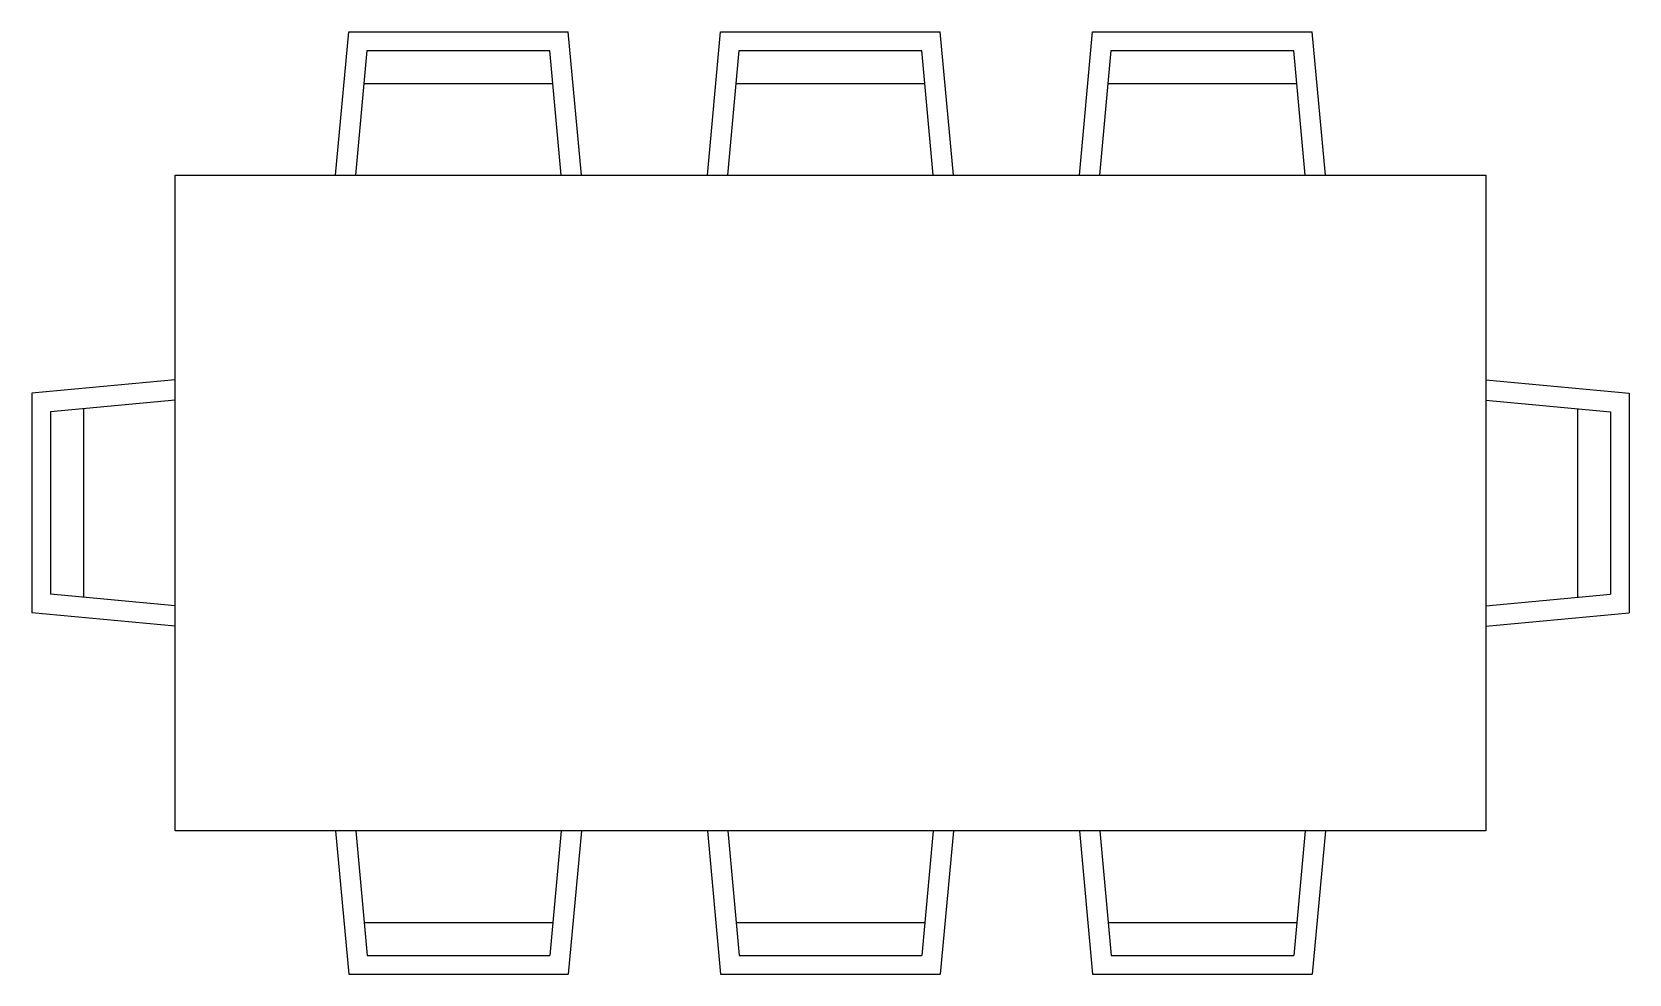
# Model space of a CAD drawing. Extents: x -7.78 to -5.34, y 22.12 to 23.56.
import ezdxf

# ---------------------------------------------------------------- set-up
doc = ezdxf.new("R2010")
doc.units = 0
doc.layers.get('0').update_dxf_attribs({"linetype": 'CONTINUOUS'})

msp = doc.modelspace()

# ---------------------------------------------------------------- linework, layer by layer
for p, q in [((-7.3136, 23.3432), (-7.2934, 23.5619)), ((-7.2934, 23.5619), (-6.9582, 23.5619)), ((-6.9379, 23.3432), (-6.9582, 23.5619)), ((-6.7459, 23.3432), (-6.7257, 23.5619)), ((-6.7257, 23.5619), (-6.3905, 23.5619)), ((-6.3702, 23.3432), (-6.3905, 23.5619)), ((-6.1782, 23.3432), (-6.158, 23.5619)), ((-6.158, 23.5619), (-5.8228, 23.5619)), ((-5.8025, 23.3432), (-5.8228, 23.5619)), ((-7.2826, 23.3432), (-7.265, 23.5337)), ((-7.265, 23.5337), (-6.9865, 23.5337)), ((-6.9689, 23.3432), (-6.9865, 23.5337)), ((-6.7149, 23.3432), (-6.6973, 23.5337)), ((-6.6973, 23.5337), (-6.4188, 23.5337)), ((-6.4012, 23.3432), (-6.4188, 23.5337)), ((-6.1472, 23.3432), (-6.1296, 23.5337)), ((-6.1296, 23.5337), (-5.8511, 23.5337)), ((-5.8335, 23.3432), (-5.8511, 23.5337)), ((-7.2697, 23.4834), (-6.9819, 23.4834)), ((-6.7019, 23.4834), (-6.4142, 23.4834)), ((-6.1342, 23.4834), (-5.8465, 23.4834)), ((-7.5581, 23.3432), (-5.5581, 23.3432)), ((-7.5581, 22.3432), (-7.5581, 23.3432)), ((-5.5581, 23.3432), (-5.5581, 22.3432)), ((-7.5581, 23.031), (-7.7768, 23.0108)), ((-7.7768, 23.0108), (-7.7768, 22.6756)), ((-5.5581, 23.031), (-5.3393, 23.0108)), ((-5.3393, 23.0108), (-5.3393, 22.6756)), ((-7.5581, 23.0001), (-7.7486, 22.9824)), ((-7.6983, 22.9871), (-7.6983, 22.6993)), ((-5.5581, 23.0001), (-5.3675, 22.9824)), ((-5.4178, 22.9871), (-5.4178, 22.6993)), ((-7.7486, 22.9824), (-7.7486, 22.704)), ((-5.3675, 22.9824), (-5.3675, 22.704)), ((-7.5581, 22.6863), (-7.7486, 22.704)), ((-5.5581, 22.6863), (-5.3675, 22.704)), ((-7.5581, 22.6553), (-7.7768, 22.6756)), ((-5.5581, 22.6553), (-5.3393, 22.6756)), ((-5.5581, 22.3432), (-7.5581, 22.3432)), ((-7.3136, 22.3432), (-7.2934, 22.1244)), ((-7.2826, 22.3432), (-7.265, 22.1527)), ((-6.9689, 22.3432), (-6.9865, 22.1527)), ((-6.9379, 22.3432), (-6.9582, 22.1244)), ((-6.7459, 22.3432), (-6.7257, 22.1244)), ((-6.7149, 22.3432), (-6.6973, 22.1527)), ((-6.4012, 22.3432), (-6.4188, 22.1527)), ((-6.3702, 22.3432), (-6.3905, 22.1244)), ((-6.1782, 22.3432), (-6.158, 22.1244)), ((-6.1472, 22.3432), (-6.1296, 22.1527)), ((-5.8335, 22.3432), (-5.8511, 22.1527)), ((-5.8025, 22.3432), (-5.8228, 22.1244)), ((-7.2697, 22.203), (-6.9819, 22.203)), ((-6.7019, 22.203), (-6.4142, 22.203)), ((-6.1342, 22.203), (-5.8465, 22.203)), ((-7.265, 22.1527), (-6.9865, 22.1527)), ((-6.6973, 22.1527), (-6.4188, 22.1527)), ((-6.1296, 22.1527), (-5.8511, 22.1527)), ((-7.2934, 22.1244), (-6.9582, 22.1244)), ((-6.7257, 22.1244), (-6.3905, 22.1244)), ((-6.158, 22.1244), (-5.8228, 22.1244))]:
    msp.add_line(p, q)

doc.saveas('drawing.dxf')
